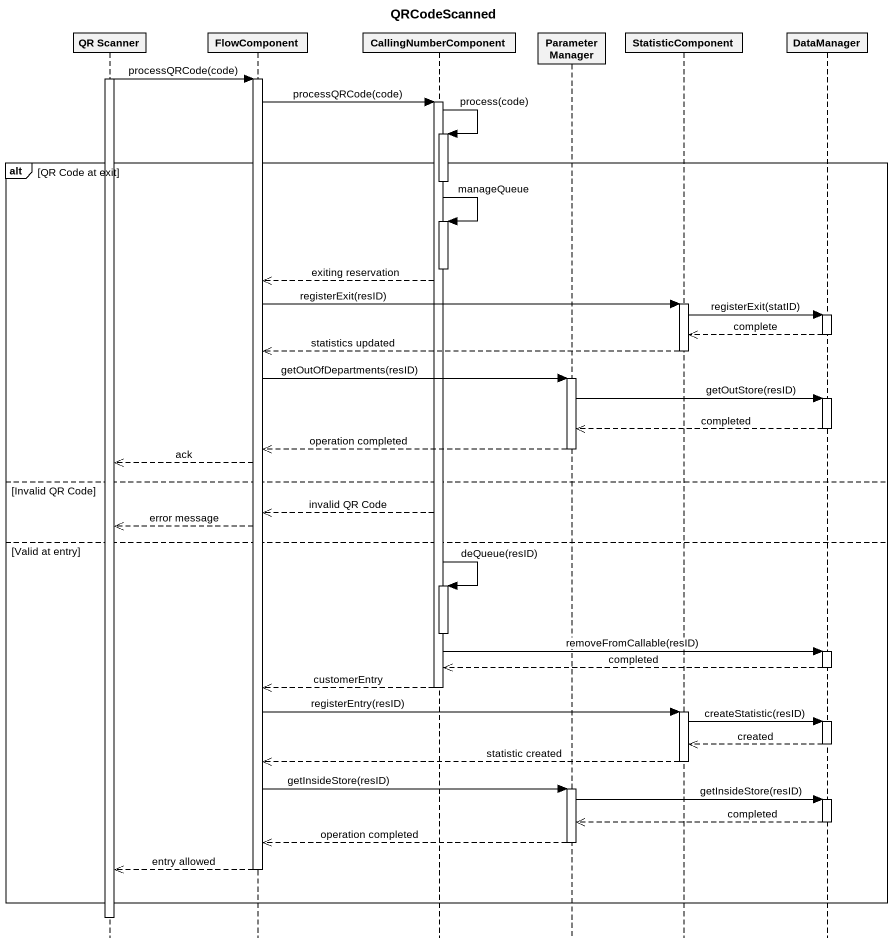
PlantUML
@startuml
title QRCodeScanned
hide footbox
participant "QR Scanner" as QR_Scanner
participant FlowComponent
participant CallingNumberComponent
participant "Parameter Manager" as Parameter_Manager
participant StatisticComponent
participant DataManager

activate QR_Scanner
QR_Scanner -> FlowComponent : processQRCode(code)
activate FlowComponent
FlowComponent -> CallingNumberComponent : processQRCode(code)
activate CallingNumberComponent
CallingNumberComponent -> CallingNumberComponent : process(code)
activate CallingNumberComponent
alt QR Code at exit
  deactivate CallingNumberComponent
  CallingNumberComponent -> CallingNumberComponent : manageQueue
  activate CallingNumberComponent
  deactivate CallingNumberComponent
  CallingNumberComponent -->> FlowComponent : exiting reservation
  FlowComponent -> StatisticComponent : registerExit(resID)
  activate StatisticComponent
  StatisticComponent -> DataManager : registerExit(statID)
  activate DataManager
  DataManager -->> StatisticComponent : complete
  deactivate DataManager
  StatisticComponent -->> FlowComponent : statistics updated
  deactivate StatisticComponent
  FlowComponent -> Parameter_Manager : getOutOfDepartments(resID)
  activate Parameter_Manager
  Parameter_Manager -> DataManager : getOutStore(resID)
  activate DataManager
  DataManager -->> Parameter_Manager : completed
  deactivate DataManager
  Parameter_Manager -->> FlowComponent : operation completed
  deactivate Parameter_Manager
  FlowComponent -->> QR_Scanner : ack
else Invalid QR Code
  CallingNumberComponent -->> FlowComponent : invalid QR Code
  FlowComponent -->> QR_Scanner : error message
else Valid at entry
  CallingNumberComponent -> CallingNumberComponent : deQueue(resID)
  activate CallingNumberComponent
  deactivate CallingNumberComponent
  CallingNumberComponent -> DataManager : removeFromCallable(resID)
  activate DataManager
  DataManager -->> CallingNumberComponent : completed
  deactivate DataManager
  CallingNumberComponent -->> FlowComponent : customerEntry
  deactivate CallingNumberComponent
  FlowComponent -> StatisticComponent : registerEntry(resID)
  activate StatisticComponent
  StatisticComponent -> DataManager : createStatistic(resID)
  activate DataManager
  DataManager -->> StatisticComponent : created
  deactivate DataManager
  StatisticComponent -->> FlowComponent : statistic created
  deactivate StatisticComponent
  FlowComponent -> Parameter_Manager : getInsideStore(resID)
  activate Parameter_Manager
  Parameter_Manager -> DataManager : getInsideStore(resID)
  activate DataManager
  DataManager -->> Parameter_Manager : completed
  deactivate DataManager
  Parameter_Manager -->> FlowComponent : operation completed
  deactivate Parameter_Manager
  FlowComponent -->> QR_Scanner : entry allowed
  deactivate FlowComponent
end
deactivate QR_Scanner
@enduml
